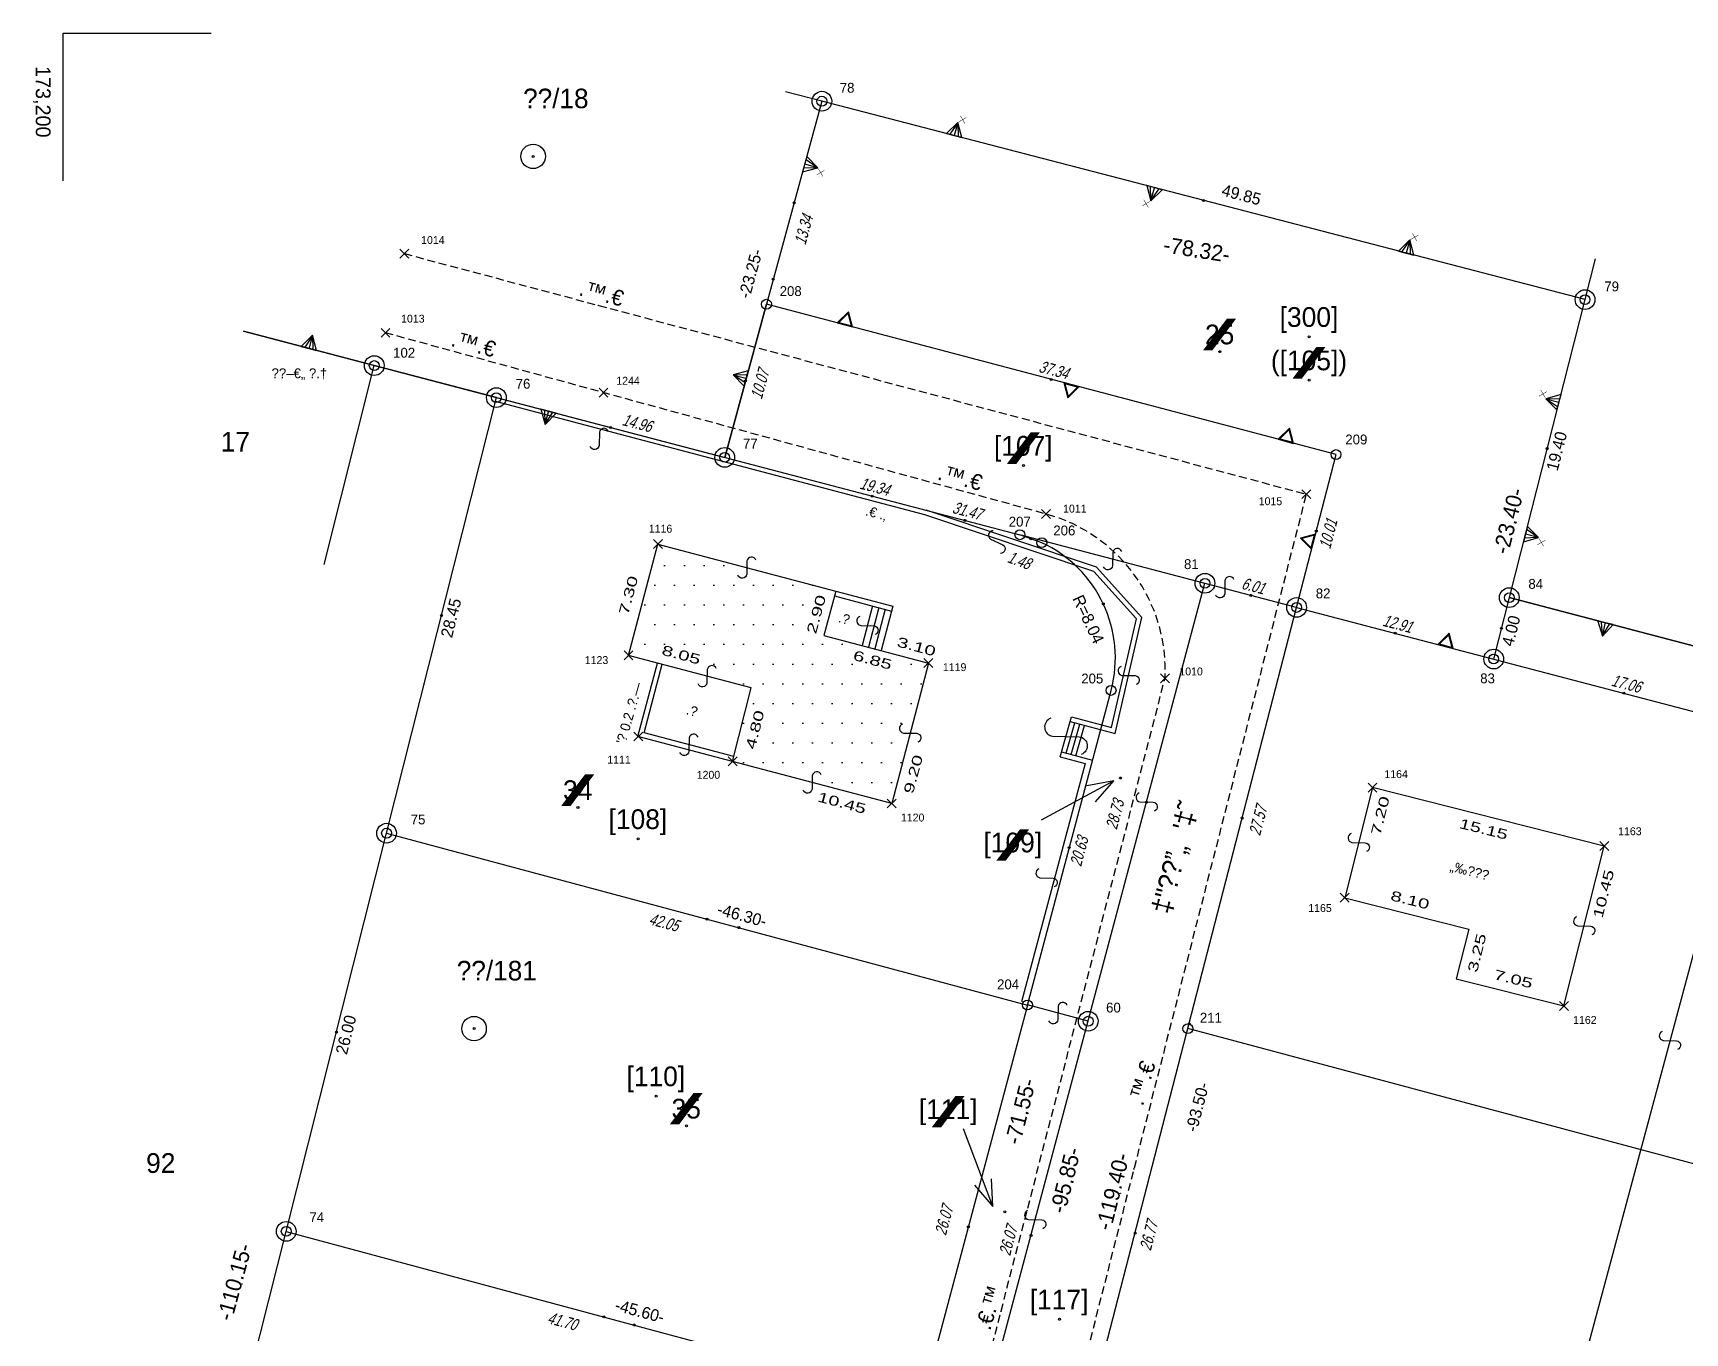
# Model space of a CAD drawing. Extents: x 173023 to 173570, y 602032 to 602387.
# Drawn here: x 173198.1 to 173302.8, y 602217.6 to 602300 of the extents above; entities that cross this region are included whole.
import ezdxf
from ezdxf.enums import TextEntityAlignment as Align

# ---------------------------------------------------------------- set-up
doc = ezdxf.new("R2010")
doc.units = 0
doc.header["$LTSCALE"] = 2
doc.linetypes.add('HIDDEN', pattern=[0.375, 0.25, -0.125])
for name, color, linetype in [('C1603_0', 3, 'Continuous'), ('C1603_2', 3, 'Continuous'), ('C1603_3', 3, 'Continuous'), ('C1603_4', 3, 'Continuous'), ('C1609_0', 4, 'Continuous'), ('C1609_2', 5, 'Continuous'), ('C1610_0', 3, 'Continuous'), ('C1611_2', 6, 'Continuous'), ('C1615', 7, 'Continuous'), ('C1650', 2, 'Continuous'), ('C1651', 7, 'Continuous'), ('C1652', 7, 'Continuous'), ('C1660', 7, 'Continuous'), ('C1661', 4, 'Continuous'), ('C1662', 30, 'Continuous'), ('C1666', 6, 'Continuous'), ('C1672', 12, 'Continuous'), ('C1680', 9, 'Continuous'), ('C1690', 9, 'Continuous'), ('M1502', 8, 'Continuous'), ('M2200', 9, 'Continuous'), ('M2299', 8, 'Continuous'), ('M2404', 8, 'HIDDEN'), ('M2602', 9, 'Continuous')]:
    doc.layers.add(name, color=color, linetype=linetype)
doc.styles.add('HEBTEXT', font='HEBTXT')
doc.styles.add('MAVAT_HEBTXT', font='HEBTXT')
doc.styles.add('TAZAR_HEBTXT', font='HEBTXT')

# ---------------------------------------------------------------- blocks, each defined once
blk = doc.blocks.new('C1615')
for centre, radius in [((0, 0, 0.001), 1.25), ((0, 0, 0.002), 0.1)]:
    blk.add_circle(centre, radius)
at = {"style": 'TAZAR_HEBTXT'}
for tag, p in [('POINT_NAME', (0, 2.670605114756995)), ('UID', (-0.05155266656732493, -3.055201529743542))]:
    blk.add_attdef(tag, text='', height=2, dxfattribs=at).set_placement(p, align=Align.MIDDLE)
blk.add_attdef('MARK_DESC', (1.63819524444276, -0.9458413432370822), '', height=2, dxfattribs=at)
at = {"style": 'TAZAR_HEBTXT', "flags": 1}
for tag, p in [('MARK', (0.1031054584464925, -5.533306160843352)), ('TOPO', (6.265592134013787e-08, -8.030831048300115)), ('SOURCE', (6.265592134013787e-08, -10.62427098656165)), ('CLASS', (0.05155279187916761, -13.12718311148961)), ('HEIGHT', (0.05155279187916761, -15.71377890976069)), ('LEGAL_X', (0.05155279187916761, -18.81371070823083)), ('LEGAL_Y', (-0.05155260391140359, -21.58191771412808)), ('LEGAL_Z', (-0.05155260391140359, -24.15884379326592)), ('COMMENT', (-0.05155260391140359, -26.80241359831626))]:
    blk.add_attdef(tag, text='', height=2, dxfattribs=at).set_placement(p, align=Align.MIDDLE)
blk = doc.blocks.new('C1672')
at = {"layer": 'DEFPOINTS'}
blk.add_circle((0, 0), 0.01, dxfattribs=at)
at = {"style": 'TAZAR_HEBTXT'}
blk.add_attdef('TEXT', text='', height=1, dxfattribs=at).set_placement((0, 0), align=Align.CENTER)
blk = doc.blocks.new('C1610')
for centre, radius in [((0, 0, 0.01), 1), ((0, 0, 0.02), 0.5)]:
    blk.add_circle(centre, radius)
at = {"style": 'TAZAR_HEBTXT'}
for tag, p in [('POINT_NAME', (-0.0132551280134976, 1.759224648821657)), ('UID', (-0.02262317851293005, -1.890251395109928))]:
    blk.add_attdef(tag, text='', height=1, dxfattribs=at).set_placement(p, align=Align.MIDDLE)
blk.add_attdef('MARK_DESC', (1.61889941364015, -0.5101001083526029), '', height=1, dxfattribs=at)
at = {"style": 'TAZAR_HEBTXT', "flags": 1}
for tag, p in [('MARK', (0.0578648284520682, -3.342443793330233)), ('TOPO', (0.04366868710394556, -4.790208598524359)), ('SOURCE', (0.07262106215861763, -6.184662148167078)), ('CLASS', (-0.07262089227924662, -7.58605471712859)), ('LEGAL_X', (0.006015310800933094, -10.63321324624997)), ('HEIGHT', (-0.01180113028956953, -9.083363350444756)), ('LEGAL_Y', (-0.008543523051059765, -12.16151090322094)), ('LEGAL_Z', (0.01827652586379713, -13.51130200579422)), ('COMMENT', (1.466100508196178e-05, -14.93678428047964))]:
    blk.add_attdef(tag, text='', height=1, dxfattribs=at).set_placement(p, align=Align.MIDDLE)
blk = doc.blocks.new('C1650_PLT')
for p, q in [((-0.02492247229636268, 0.7721895711304648), (-0.2616563982148179, 0.02800365612523812)), ((-2.301270546307529e-17, 0.8157102079417655), (-3.725157921601766e-16, 0.03675178998572659)), ((0.0228061297389741, 0.7645568963440085), (0.2404486117596253, 0.03563634212312516))]:
    blk.add_line(p, q)
blk.add_lwpolyline([(0.5005626833874054, -1.283424321679716e-16), (0, 0.867), (-0.5005626833874056, 3.208425278927729e-16)], close=True)
blk = doc.blocks.new('C1651_PLT')
for p, q in [((0, 0.867), (-0.5005626833874056, 3.208425278927729e-16)), ((-0.5005626833874056, 3.208425278927729e-16), (0.5005626833874054, -1.283424321679716e-16)), ((-0.03250141418513926, 0.75323082663086), (-0.2932251994979193, 0.02605905562695543)), ((0.5005626833874054, -1.283424321679716e-16), (0, 0.867)), ((0, 0.867), (-3.890055864105032e-16, 9.625004786240079e-17)), ((0.03205876272098446, 0.7457853818133658), (0.2456039573809638, 0.03598631538361432))]:
    blk.add_line(p, q)
at = {"const_width": 0.03}
for points in [[(0.048, 0.91), (0.448, 1.31)], [(0.4509084040224106, 0.9146825609848971), (0.05090840402241059, 1.314682560984897)]]:
    blk.add_lwpolyline(points, dxfattribs=at)
blk = doc.blocks.new('C1652_PLT')
for points in [[(0, 0.867), (-0.5005626833874056, 3.208425278927729e-16), (0.5005626833874054, -1.283424321679716e-16)], [(6.938893903907228e-18, 0.767), (-0.4139601430089618, 0.05000000000000016), (0.4139601430089616, 0.04999999999999991)]]:
    blk.add_lwpolyline(points, close=True)
blk = doc.blocks.new('C1666')
at = {"style": 'TAZAR_HEBTXT'}
blk.add_attdef('TEXT', text='', height=2, dxfattribs=at).set_placement((0.01981868015718636, -0.02296761691104621), align=Align.MIDDLE)
blk = doc.blocks.new('C1603')
at = {"layer": 'DEFPOINTS'}
blk.add_circle((0, 0), 0.1, dxfattribs=at)
at = {"color": 1, "style": 'TAZAR_HEBTXT', "width": 3}
blk.add_attdef('CROSS', text='', height=3, dxfattribs=at).set_placement((-0.02856755215907469, 1.748499153181911), align=Align.MIDDLE)
at = {"style": 'TAZAR_HEBTXT'}
blk.add_attdef('PARCEL_NAME', text='', height=2, dxfattribs=at).set_placement((-0.0285675521590748, 1.748499153181911), align=Align.MIDDLE)
at = {"style": 'TAZAR_HEBTXT', "flags": 1}
for tag, p in [('PARCEL_STATUS', (0, -1.812707122139386)), ('PARCEL_SOURCE', (0, -4.763639163182802)), ('LEGAL_AREA', (0, -7.33912093118181)), ('CALC_AREA', (0, -10.15490221312405)), ('TABA_PLAN', (0, -17.38304612272088)), ('TABA_MIGRASH', (0, -19.89985715072737)), ('TABA_YEUD', (0, -22.63381570157264)), ('PARCEL_PREVIOUS', (0, -26.47934120263574)), ('GUSH_PREVIOUS', (0, -29.25443921935414)), ('COMMENT', (0, -32.98015317831789))]:
    blk.add_attdef(tag, text='', height=2, dxfattribs=at).set_placement(p, align=Align.MIDDLE)
blk.add_attdef('GUSH', (-2.796591069578426, -14.15529731544666), '', height=2, dxfattribs=at)
blk = doc.blocks.new('C1690')
for points in [[(0.7109170022299525, 0.9813991212561011, 0.7726002524363816), (-0.1460495950660919, 0.6579226226327853, 0.1989123673796578)], [(0.1786663683321468, -0.6565083698927966, -0.7867743343657871), (-0.6634102954749075, -0.9925461999722796)]]:
    blk.add_lwpolyline(points, format="xyb")
blk.add_lwpolyline([(-0.1460495950660919, 0.6579226226327853), (0.1786663683321468, -0.6565083698927966)])
blk = doc.blocks.new('C1611')
blk.add_circle((0, 0, 0.01), 0.5)
at = {"style": 'TAZAR_HEBTXT'}
for tag, p in [('POINT_NAME', (-0.01771081065999169, 1.331088326592862)), ('UID', (-0.003303391269128042, -1.389664375937457))]:
    blk.add_attdef(tag, text='', height=1, dxfattribs=at).set_placement(p, align=Align.MIDDLE)
blk.add_attdef('MARK_DESC', (1.134723596697967, -0.4847151426702396), '', height=1, dxfattribs=at)
at = {"style": 'TAZAR_HEBTXT', "flags": 1}
for tag, p in [('MARK', (0.01494767208600933, -2.645435648563819)), ('SOURCE', (0.01527090729939573, -5.280300423113943)), ('TOPO', (-0.02995041281553767, -3.96366806008632)), ('CLASS', (-0.01973893318154296, -6.692575485011957)), ('HEIGHT', (-0.01591466293666599, -8.040951109082812)), ('LEGAL_X', (-0.00452903393932047, -9.42760758443552)), ('LEGAL_Y', (-0.00452903393932047, -10.83307680625649)), ('LEGAL_Z', (-0.004590214105860468, -12.3041094872608)), ('COMMENT', (-0.02553320478978094, -13.7005996091338))]:
    blk.add_attdef(tag, text='', height=1, dxfattribs=at).set_placement(p, align=Align.MIDDLE)
blk = doc.blocks.new('C1609')
at = {"layer": 'DEFPOINTS'}
blk.add_circle((0, 0), 0.1, dxfattribs=at)
at = {"style": 'TAZAR_HEBTXT'}
for tag, p in [('RADIUS', (0.04886226820975992, 3)), ('LEGAL_LENGTH', (-0.004569951967432928, -1)), ('LINE_NAME', (-0.03894312006154621, -3))]:
    blk.add_attdef(tag, text='', height=1.2, dxfattribs=at).set_placement(p, align=Align.MIDDLE)
at = {"style": 'TAZAR_HEBTXT', "oblique": 15, "width": 0.75}
blk.add_attdef('CALC_LENGTH', text='', height=1.2, dxfattribs=at).set_placement((0, 1), align=Align.MIDDLE)
at = {"style": 'TAZAR_HEBTXT', "flags": 1}
for tag, p in [('TOPO', (-0.07440815878188545, -5)), ('COMMENT', (-0.07440815878188545, -7))]:
    blk.add_attdef(tag, text='', height=1.2, dxfattribs=at).set_placement(p, align=Align.MIDDLE)
blk = doc.blocks.new('M2404')
blk.add_circle((0, 0), 0.025)
at = {"style": 'MAVAT_HEBTXT'}
blk.add_attdef('NAME', text='', height=2, dxfattribs=at).set_placement((0, 1.591630788044704), align=Align.MIDDLE)
blk = doc.blocks.new('M1502')
for points in [[(-0.2828427124746191, -0.282842712474619), (0.2828427124746191, 0.282842712474619)], [(-0.282842712474619, 0.2828427124746191), (0.282842712474619, -0.2828427124746191)]]:
    blk.add_lwpolyline(points)
at = {"style": 'MAVAT_HEBTXT'}
blk.add_attdef('NAME', text='', height=0.5, dxfattribs=at).set_placement((-0.008145003462901812, -1.016773704029022), align=Align.CENTER)

msp = doc.modelspace()

# ---------------------------------------------------------------- hatches: boundary and pattern name
at = {"layer": 'M2299', "linetype": 'Continuous'}
h = msp.add_hatch(dxfattribs=at)
h.set_pattern_fill('DOTS', color=256, scale=20, style=0)
h.set_pattern_definition([(0, (50000.00000000003, 500000.0000000001), (0.625, 1.25), [0, -1.25])])
h.paths.add_polyline_path([(173237.7034053715, 602267.6066060537), (173248.9651408286, 602264.6240208506), (173248.2226947266, 602261.8206703935), (173254.8444018409, 602260.0669614974), (173252.52, 602251.16), (173242.43, 602253.8300000001), (173243.6162035216, 602258.4889683094), (173235.8344893215, 602260.5498962821)])

# ---------------------------------------------------------------- linework, layer by layer
at = {"layer": 'C1650'}
for points in [[(173211.4393193152, 602281.0918064329), (173241.93, 602273.1000000001), (173244.5790333044, 602282.810255197)], [(173291.66, 602264.2100000001), (173339.5317179375, 602251.6473006868)]]:
    msp.add_lwpolyline(points, dxfattribs=at)
at = {"layer": 'C1660', "linetype": 'Continuous'}
for p, q in [((173220.5, 602249.28), (173227.46, 602276.89)), ((173227.46, 602276.89), (173260.6422144099, 602268.1944983249)), ((173262.0303878349, 602267.6927999037), (173260.6422144099, 602268.1944983249)), ((173261.1183416241, 602238.3837607519), (173266.42, 602258.3300000001)), ((173214.14, 602224.04), (173220.5, 602249.28)), ((173220.5, 602249.28), (173261.1183416241, 602238.3837607519)), ((173206.8, 602194.92), (173214.14, 602224.04)), ((173214.14, 602224.04), (173254.4116011717, 602213.2029130377))]:
    msp.add_line(p, q, dxfattribs=at)
at = {"layer": 'C1660'}
for points in [[(173290.67, 602260.3200000001), (173296.46, 602283.1000000001), (173248.09, 602295.68), (173244.5790333044, 602282.810255197)], [(173216.5406729428, 602266.3092513399), (173219.72, 602278.92)], [(173278.18, 602263.5900000001), (173348.79, 602245.0800000001), (173339.72, 602229.7200000001), (173335.19, 602217.54), (173332.35, 602207.16), (173331.86, 602195.52), (173332.25, 602182.7100000001), (173327.88, 602173.31), (173321.99, 602163.88), (173316.11, 602156.6900000001), (173282.84, 602165.3600000001), (173254.71, 602172.6900000001)], [(173264.5535846407, 602210.8069325396), (173278.18, 602263.5900000001)]]:
    msp.add_lwpolyline(points, dxfattribs=at)
at = {"layer": 'C1660', "linetype": 'Continuous'}
for points in [[(173248.09, 602295.68), (173245.7862486897, 602296.279156326)], [(173296.46, 602283.1000000001), (173297.1159871372, 602285.6815827128)], [(173219.72, 602278.92), (173211.4393193152, 602281.0918064329)], [(173227.46, 602276.89), (173219.72, 602278.92)], [(173339.5317179375, 602251.6473006868), (173291.66, 602264.2100000001)]]:
    msp.add_lwpolyline(points, dxfattribs=at)
msp.add_arc((173258.6468611958, 602260.3960800233), 8.043032607876029, 345.1150920285918, 65.12260196131167, dxfattribs=at)
at = {"layer": 'C1661'}
msp.add_line((173307.17, 602255.9900000001), (173282.84, 602165.3600000001), dxfattribs=at)
for points in [[(173278.18, 602263.5900000001), (173260.6422144099, 602268.1944983249)], [(173264.97, 602237.3600000001), (173261.1204904371, 602238.3918451539)]]:
    msp.add_lwpolyline(points, dxfattribs=at)
at = {"layer": 'C1662'}
msp.add_line((173261.1183416241, 602238.3837607519), (173247.9612815853, 602188.9848124023), dxfattribs=at)
for points in [[(173278.18, 602263.5900000001), (173280.68, 602273.28), (173244.5790333044, 602282.810255197), (173241.93, 602273.1000000001)], [(173251.79, 602187.9500000001), (173272.37, 602265.12)], [(173335.956505149, 602219.6009343741), (173271.2864188275, 602236.8909574528)]]:
    msp.add_lwpolyline(points, dxfattribs=at)
at = {"layer": 'C1680'}
for p, q in [((173200, 602300), (173209.375, 602300)), ((173200, 602290.625), (173200, 602300))]:
    msp.add_line(p, q, dxfattribs=at)
for points in [[(173266.6047586251, 602252.5968726068), (173261.9820874293, 602250.0967862067)], [(173265.4322784307, 602251.2667251374), (173266.6047586251, 602252.5968726068), (173264.8762540934, 602252.2849116237)], [(173258.9221199235, 602225.6186003742), (173257.066463035, 602230.535515922)], [(173257.7617473302, 602226.9593231424), (173258.9221199235, 602225.6186003742), (173258.8454643548, 602227.3733571934)]]:
    msp.add_lwpolyline(points, dxfattribs=at)
at = {"layer": 'M2200'}
for points in [[(173237.7034053715, 602267.6066060537), (173248.9651408286, 602264.6240208506), (173248.2226947266, 602261.8206703935), (173254.8444018409, 602260.0669614974), (173252.52, 602251.16), (173242.43, 602253.8300000001), (173243.6162035216, 602258.4889683094), (173235.8344893215, 602260.5498962821)], [(173295.1258958724, 602238.3308721085), (173297.6808113514, 602248.4637348282), (173282.9905845378, 602252.1677510489), (173281.2302599972, 602245.1862571177), (173289.0844406698, 602243.2058920095), (173288.2898497313, 602240.0545232211)]]:
    msp.add_lwpolyline(points, close=True, dxfattribs=at)
at = {"layer": 'M2404', "flags": 128}
for points in [[(173221.6276796971, 602286.0185139029), (173278.79, 602270.77), (173263.58, 602211.2300000001, 0.3013843953105802), (173267.82, 602202.9), (173264.3, 602189.02), (173272.3000517091, 602186.9727330086)], [(173271.2808366755, 602182.9899730631), (173263.27, 602185.04), (173256.15, 602158.0000000001), (173224.58, 602165.5700000001), (173225.31, 602168.51), (173237.52, 602165.37, 0.3605067733268943), (173248.89, 602171.81), (173253.75, 602190.2300000001), (173252.11, 602190.67), (173269.84, 602259.1000000001, 0.3542840159653285), (173262.3, 602269.51), (173220.4334924018, 602280.9961225145)]]:
    msp.add_lwpolyline(points, format="xyb", dxfattribs=at)
at = {"layer": 'M2602'}
for p, q in [((173248.8852762238, 602264.3218985329), (173252.510744037, 602263.3635232748)), ((173248.9661932176, 602264.6280019659), (173252.5916610308, 602263.6696267078)), ((173251.3022547659, 602263.6829816942), (173250.6406789051, 602261.180285627)), ((173251.7051167493, 602263.5764870355), (173251.0435408885, 602261.0737909683)), ((173252.1079787327, 602263.4699923769), (173251.4464028719, 602260.9672963097)), ((173252.5916610308, 602263.6696267078), (173251.8491681762, 602260.8608272076)), ((173263.1891957797, 602254.1281276298), (173263.9105195783, 602256.6519484187)), ((173263.1891957797, 602254.1281276298), (173263.9105195783, 602256.6519484187)), ((173263.581056777, 602254.3467373274), (173264.1306850882, 602256.2698173099)), ((173263.581056777, 602254.3467373274), (173264.1306850882, 602256.2698173099)), ((173263.8870296932, 602254.2648354862), (173264.4367400812, 602256.188202645)), ((173263.8870296932, 602254.2648354862), (173264.4367400812, 602256.188202645)), ((173264.1929059965, 602254.182959506), (173264.7426984354, 602256.1066137507)), ((173264.1929059965, 602254.182959506), (173264.7426984354, 602256.1066137507)), ((173263.27, 602254.43), (173265.25, 602253.9)), ((173264.768951803, 602253.7052636436), (173260.7524934578, 602238.5942863976)), ((173264.768951803, 602253.7052636436), (173260.7524934578, 602238.5942863976)), ((173263.1891957797, 602254.1281276298), (173264.768951803, 602253.7052636436))]:
    msp.add_line(p, q, dxfattribs=at)
at = {"layer": 'M2602', "linetype": 'Continuous'}
for p, q in [((173263.27, 602254.43), (173265.25, 602253.9)), ((173263.1891957797, 602254.1281276298), (173264.768951803, 602253.7052636436))]:
    msp.add_line(p, q, dxfattribs=at)
at = {"layer": 'M2602'}
for points in [[(173254.6108492974, 602269.4536465149), (173227.3990328127, 602276.648145971)], [(173263.9105195783, 602256.6519484187), (173266.4482497583, 602255.9752203707), (173268.0388414428, 602262.8615467224), (173265.3230334257, 602265.8696812969), (173254.6108492974, 602269.4536465149)], [(173263.83, 602256.3500000001), (173266.68, 602255.5900000001), (173268.38, 602262.9500000001), (173265.5, 602266.14), (173254.71, 602269.7500000001)], [(173263.83, 602256.3500000001), (173266.68, 602255.5900000001), (173268.38, 602262.9500000001), (173265.5, 602266.14), (173254.71, 602269.7500000001)], [(173242.43, 602253.8300000001), (173236.4358932155, 602255.4145137601), (173237.6652369358, 602260.0650366648)], [(173242.5098646049, 602254.1321223178), (173236.8178801381, 602255.6367714731), (173237.9673592536, 602259.98517206)]]:
    msp.add_lwpolyline(points, dxfattribs=at)
at = {"layer": 'M2602', "linetype": 'Continuous'}
msp.add_lwpolyline([(173263.9105195783, 602256.6519484187), (173266.4482497583, 602255.9752203707), (173268.0388414428, 602262.8615467224), (173265.3230334257, 602265.8696812969), (173254.6108492974, 602269.4536465149)], dxfattribs=at)

# ---------------------------------------------------------------- block references
at = {"layer": 'C1603_0', "xscale": 0.625, "yscale": 0.625, "zscale": 0.625}
for p, values in [((173273.3172267726, 602279.8018644607), {'PARCEL_NAME': '25', 'CROSS': '/'}), ((173232.6316213319, 602250.9139864714), {'PARCEL_NAME': '34', 'CROSS': '/'}), ((173239.51237306, 602230.7251), {'PARCEL_NAME': '35', 'CROSS': '/'})]:
    msp.add_blockref('C1603', p, dxfattribs=at).add_auto_attribs(values)
at = {"layer": 'C1603_2', "xscale": 0.625, "yscale": 0.625, "zscale": 0.625}
for p, values in [((173278.98167617, 602278.0001000001), {'PARCEL_NAME': '([105])', 'CROSS': '/'}), ((173260.8740294994, 602272.586200032), {'PARCEL_NAME': '[107]', 'CROSS': '/'}), ((173236.448391746, 602248.919053359), {'PARCEL_NAME': '[108]'}), ((173237.58532996, 602232.6161000001), {'PARCEL_NAME': '[110]'})]:
    msp.add_blockref('C1603', p, dxfattribs=at).add_auto_attribs(values)
at = {"layer": 'C1603_2'}
ref = msp.add_blockref('C1603', (173267.01195757, 602252.7771000001), dxfattribs=dict(at, xscale=0.625, yscale=0.625, zscale=0.625))
ref.add_attrib('PARCEL_NAME', '[109]', dxfattribs={"layer": '0', "height": 1.25, "style": 'TAZAR_HEBTXT'}).set_placement((173260.1904200119, 602248.533245266), align=Align.MIDDLE)
ref.add_attrib('CROSS', '/', dxfattribs={"layer": '0', "color": 1, "height": 1.875, "style": 'TAZAR_HEBTXT', "width": 3}).set_placement((173260.1904200119, 602248.533245266), align=Align.MIDDLE)
ref = msp.add_blockref('C1603', (173259.68772105, 602225.2801000001), dxfattribs=dict(at, xscale=0.625, yscale=0.625, zscale=0.625))
ref.add_attrib('PARCEL_NAME', '[111]', dxfattribs={"layer": '0', "height": 1.25, "style": 'TAZAR_HEBTXT'}).set_placement((173256.0958821462, 602231.629348035), align=Align.MIDDLE)
ref.add_attrib('CROSS', '/', dxfattribs={"layer": '0', "color": 1, "height": 1.875, "style": 'TAZAR_HEBTXT', "width": 3}).set_placement((173256.0958821462, 602231.629348035), align=Align.MIDDLE)
at = {"layer": 'C1603_3', "xscale": 0.625, "yscale": 0.625, "zscale": 0.625}
msp.add_blockref('C1603', (173263.1441807749, 602218.4654769711), dxfattribs=at).add_auto_attribs({'PARCEL_NAME': '[117]'})
at = {"layer": 'C1603_4', "xscale": 0.625, "yscale": 0.625, "zscale": 0.625}
msp.add_blockref('C1603', (173278.98167617, 602280.7501000001), dxfattribs=at).add_auto_attribs({'PARCEL_NAME': '[300]'})
at = {"layer": 'C1609_0'}
ref = msp.add_blockref('C1609', (173272.275, 602289.39), dxfattribs=dict(at, xscale=0.625, yscale=0.625, zscale=0.625, rotation=345.42156768))
ref.add_attrib('LEGAL_LENGTH', '49.85', dxfattribs={"layer": '0', "height": 0.75, "rotation": 345.42156768, "style": 'TAZAR_HEBTXT'}).set_placement((173274.6841633568, 602289.752769229), align=Align.MIDDLE)
ref = msp.add_blockref('C1609', (173245.01, 602284.39), dxfattribs=dict(at, xscale=0.625, yscale=0.625, zscale=0.625, rotation=74.74058723))
ref.add_attrib('LEGAL_LENGTH', '-23.25-', dxfattribs={"layer": '0', "height": 0.75, "rotation": 74.74058723, "style": 'TAZAR_HEBTXT'}).set_placement((173243.5653914732, 602284.7497320542), align=Align.MIDDLE)
ref = msp.add_blockref('C1609', (173234.695, 602274.995), dxfattribs=dict(at, xscale=0.625, yscale=0.625, zscale=0.625, rotation=345.32272462))
ref.add_attrib('CALC_LENGTH', '14.96', dxfattribs={"layer": '0', "height": 0.75, "rotation": 345.32272462, "style": 'TAZAR_HEBTXT', "oblique": 15.00000000000003, "width": 0.7499999999999999}).set_placement((173236.3857369216, 602275.2822389265), align=Align.MIDDLE)
for p, xscale, yscale, zscale, rotation, values in [((173294.06, 602273.655), 0.625, 0.625, 0.625, 75.7427311, {'LEGAL_LENGTH': '19.40'}), ((173257.15, 602269.1100000001), 0.625, 0.625, 0.625, 345.31018727, {'CALC_LENGTH': '31.47'}), ((173275.275, 602264.3550000001), 0.625, 0.625, 0.625, 345.2467293099999, {'CALC_LENGTH': '6.01'}), ((173223.98, 602263.0850000001), 0.6249999999999998, 0.6249999999999998, 0.6249999999999998, 75.8515077, {'LEGAL_LENGTH': '28.45'}), ((173284.425, 602261.9550000001), 0.625, 0.625, 0.625, 345.32871754, {'CALC_LENGTH': '12.91'}), ((173291.165, 602262.265), 0.625, 0.625, 0.625, 75.72141933, {'LEGAL_LENGTH': '4.00'}), ((173298.92, 602258.155), 0.625, 0.625, 0.625, 345.2957569499999, {'CALC_LENGTH': '17.06'}), ((173217.32, 602236.66), 0.625, 0.625, 0.625, 75.85698107, {'LEGAL_LENGTH': '26.00'})]:
    msp.add_blockref('C1609', p, dxfattribs=dict(at, xscale=xscale, yscale=yscale, zscale=zscale, rotation=rotation)).add_auto_attribs(values)
ref = msp.add_blockref('C1609', (173268.67, 602251.2400000001), dxfattribs=dict(at, xscale=0.625, yscale=0.625, zscale=0.625, rotation=75.07372146))
ref.add_attrib('CALC_LENGTH', '28.73', dxfattribs={"layer": '0', "height": 0.7500000000000001, "rotation": 75.07372146, "style": 'TAZAR_HEBTXT', "oblique": 15, "width": 0.7499999999999999}).set_placement((173266.6574004987, 602250.4654925434), align=Align.MIDDLE)
ref = msp.add_blockref('C1609', (173242.8212163889, 602243.2921308661), dxfattribs=dict(at, xscale=0.625, yscale=0.625, zscale=0.625, rotation=344.99483177))
ref.add_attrib('LEGAL_LENGTH', '-46.30-', dxfattribs={"layer": '0', "height": 0.75, "rotation": 344.99483177, "style": 'TAZAR_HEBTXT'}).set_placement((173243.0267634613, 602244.0820363262), align=Align.MIDDLE)
ref = msp.add_blockref('C1609', (173271.3667923203, 602237.1984662698), dxfattribs=dict(at, xscale=0.625, yscale=0.625, zscale=0.625, rotation=75.52265273))
ref.add_attrib('LEGAL_LENGTH', '-93.50-', dxfattribs={"layer": '0', "height": 0.75, "rotation": 75.52265273, "style": 'TAZAR_HEBTXT'}).set_placement((173271.8869029589, 602231.9208209421), align=Align.MIDDLE)
ref = msp.add_blockref('C1609', (173261.3458579368, 602223.782145626), dxfattribs=dict(at, xscale=0.625, yscale=0.625, zscale=0.625, rotation=75.0629202))
ref.add_attrib('CALC_LENGTH', '26.07', dxfattribs={"layer": '0', "height": 0.7499999999999998, "rotation": 75.0629202, "style": 'TAZAR_HEBTXT', "oblique": 15.00000000000001, "width": 0.7500000000000002}).set_placement((173259.8981381138, 602223.4548174975), align=Align.MIDDLE)
ref = msp.add_blockref('C1609', (173236.195, 602218.1050000001), dxfattribs=dict(at, xscale=0.6249999999999998, yscale=0.6249999999999998, zscale=0.6249999999999998, rotation=344.93849941))
ref.add_attrib('LEGAL_LENGTH', '-45.60-', dxfattribs={"layer": '0', "height": 0.75, "rotation": 344.93849941, "style": 'TAZAR_HEBTXT'}).set_placement((173236.5455765837, 602218.986891424), align=Align.MIDDLE)
at = {"layer": 'C1609_2'}
ref = msp.add_blockref('C1609', (173246.3345166522, 602289.2451275985), dxfattribs=dict(at, xscale=0.625, yscale=0.625, zscale=0.625, rotation=74.74058723))
ref.add_attrib('CALC_LENGTH', '13.34', dxfattribs={"layer": '0', "height": 0.7499999999999999, "rotation": 74.74058723, "style": 'TAZAR_HEBTXT', "oblique": 15, "width": 0.7500000000000001}).set_placement((173246.9330290842, 602287.525903662), align=Align.MIDDLE)
ref = msp.add_blockref('C1609', (173243.2545166522, 602277.9551275985), dxfattribs=dict(at, xscale=0.625, yscale=0.625, zscale=0.625, rotation=74.74058723))
ref.add_attrib('CALC_LENGTH', '10.07', dxfattribs={"layer": '0', "height": 0.7499999999999999, "rotation": 74.74058723, "style": 'TAZAR_HEBTXT', "oblique": 15, "width": 0.7500000000000001}).set_placement((173244.1624123231, 602277.7360304693), align=Align.MIDDLE)
at = {"layer": 'C1609_2', "xscale": 0.625, "yscale": 0.625, "zscale": 0.625}
for p, rotation, values in [((173262.6295166522, 602278.0451275986), 345.21191588, {'CALC_LENGTH': '37.34'}), ((173251.286107205, 602270.6472491625), 345.31018727, {'CALC_LENGTH': '19.34'})]:
    msp.add_blockref('C1609', p, dxfattribs=dict(at, rotation=rotation)).add_auto_attribs(values)
at = {"layer": 'C1609_2'}
ref = msp.add_blockref('C1609', (173279.43, 602268.435), dxfattribs=dict(at, xscale=0.625, yscale=0.625, zscale=0.625, rotation=75.53328253))
ref.add_attrib('CALC_LENGTH', '10.01', dxfattribs={"layer": '0', "height": 0.7499999999999999, "rotation": 75.53328253, "style": 'TAZAR_HEBTXT', "oblique": 15, "width": 0.7500000000000001}).set_placement((173280.1779234495, 602268.2474738675), align=Align.MIDDLE)
ref = msp.add_blockref('C1609', (173261.3363011224, 602267.9436491143), dxfattribs=dict(at, xscale=0.625, yscale=0.625, zscale=0.625, rotation=340.1296863100001))
ref.add_attrib('CALC_LENGTH', '1.48', dxfattribs={"layer": '0', "height": 0.7499999999999999, "rotation": 340.1296863100001, "style": 'TAZAR_HEBTXT', "oblique": 15.00000000000003, "width": 0.75}).set_placement((173260.6045165675, 602266.5762503949), align=Align.MIDDLE)
ref = msp.add_blockref('C1609', (173265.9292578798, 602263.8103254844), dxfattribs=dict(at, xscale=0.625, yscale=0.625, zscale=0.625, rotation=295.118847))
ref.add_attrib('RADIUS', 'R=8.04', dxfattribs={"layer": '0', "height": 0.75, "rotation": 295.118847, "style": 'TAZAR_HEBTXT'}).set_placement((173264.9812634556, 602262.8399178887), align=Align.MIDDLE)
ref = msp.add_blockref('C1609', (173274.7332094137, 602250.2404787265), dxfattribs=dict(at, xscale=0.625, yscale=0.625, zscale=0.625, rotation=75.52265273))
ref.add_attrib('CALC_LENGTH', '27.57', dxfattribs={"layer": '0', "height": 0.75, "rotation": 75.52265273, "style": 'TAZAR_HEBTXT', "oblique": 15, "width": 0.75}).set_placement((173275.7342766578, 602250.0814649431), align=Align.MIDDLE)
ref = msp.add_blockref('C1609', (173263.7702452185, 602248.360922577), dxfattribs=dict(at, xscale=0.625, yscale=0.625, zscale=0.625, rotation=75.11509203))
ref.add_attrib('CALC_LENGTH', '20.63', dxfattribs={"layer": '0', "height": 0.75, "rotation": 75.11509203, "style": 'TAZAR_HEBTXT', "oblique": 15, "width": 0.75}).set_placement((173264.3949483114, 602248.1256361405), align=Align.MIDDLE)
ref = msp.add_blockref('C1609', (173240.8102452185, 602243.835922577), dxfattribs=dict(at, xscale=0.625, yscale=0.625, zscale=0.625, rotation=344.99483177))
ref.add_attrib('CALC_LENGTH', '42.05', dxfattribs={"layer": '0', "height": 0.7499999999999999, "rotation": 344.99483177, "style": 'TAZAR_HEBTXT', "oblique": 15.00000000000003, "width": 0.75}).set_placement((173238.0842809545, 602243.6331550722), align=Align.MIDDLE)
ref = msp.add_blockref('C1609', (173257.3746636486, 602224.3279037137), dxfattribs=dict(at, xscale=0.625, yscale=0.625, zscale=0.625, rotation=75.08412599))
ref.add_attrib('CALC_LENGTH', '26.07', dxfattribs={"layer": '0', "height": 0.75, "rotation": 75.08412599, "style": 'TAZAR_HEBTXT', "oblique": 15, "width": 0.75}).set_placement((173255.8285759644, 602224.7397445479), align=Align.MIDDLE)
ref = msp.add_blockref('C1609', (173267.9398441227, 602223.9295752344), dxfattribs=dict(at, xscale=0.625, yscale=0.625, zscale=0.625, rotation=75.52265273))
ref.add_attrib('CALC_LENGTH', '26.77', dxfattribs={"layer": '0', "height": 0.75, "rotation": 75.52265273, "style": 'TAZAR_HEBTXT', "oblique": 15, "width": 0.75}).set_placement((173268.8089128316, 602223.7705614511), align=Align.MIDDLE)
ref = msp.add_blockref('C1609', (173234.2754155798, 602218.621560124), dxfattribs=dict(at, xscale=0.6249999999999998, yscale=0.6249999999999998, zscale=0.6249999999999998, rotation=344.93849941))
ref.add_attrib('CALC_LENGTH', '41.70', dxfattribs={"layer": '0', "height": 0.75, "rotation": 344.93849941, "style": 'TAZAR_HEBTXT', "oblique": 15.00000000000003, "width": 0.7499999999999999}).set_placement((173231.6470369606, 602218.3488814973), align=Align.MIDDLE)
at = {"layer": 'C1610_0'}
ref = msp.add_blockref('C1610', (173248.09, 602295.68), dxfattribs=dict(at, xscale=0.625, yscale=0.625, zscale=0.625))
ref.add_attrib('POINT_NAME', '78', dxfattribs={"layer": '0', "height": 0.625, "style": 'TAZAR_HEBTXT'}).set_placement((173249.6909755744, 602296.5306535991), align=Align.MIDDLE)
ref = msp.add_blockref('C1610', (173296.46, 602283.1000000001), dxfattribs=dict(at, xscale=0.625, yscale=0.625, zscale=0.625))
ref.add_attrib('POINT_NAME', '79', dxfattribs={"layer": '0', "height": 0.625, "style": 'TAZAR_HEBTXT'}).set_placement((173298.1471088649, 602283.9381219342), align=Align.MIDDLE)
ref = msp.add_blockref('C1610', (173219.72, 602278.92), dxfattribs=dict(at, xscale=0.625, yscale=0.625, zscale=0.625))
ref.add_attrib('POINT_NAME', '102', dxfattribs={"layer": '0', "height": 0.625, "style": 'TAZAR_HEBTXT'}).set_placement((173221.6136036599, 602279.7341796823), align=Align.MIDDLE)
ref.add_attrib('MARK_DESC', '\x90\x8e–€„ \x81.† ', (173213.2097565089, 602278.118154867), dxfattribs={"layer": '0', "height": 0.625, "style": 'TAZAR_HEBTXT'})
ref = msp.add_blockref('C1610', (173227.46, 602276.89), dxfattribs=dict(at, xscale=0.625, yscale=0.625, zscale=0.625))
ref.add_attrib('POINT_NAME', '76', dxfattribs={"layer": '0', "height": 0.625, "style": 'TAZAR_HEBTXT'}).set_placement((173229.1517865146, 602277.7676789485), align=Align.MIDDLE)
ref = msp.add_blockref('C1610', (173241.93, 602273.1000000001), dxfattribs=dict(at, xscale=0.625, yscale=0.625, zscale=0.625))
ref.add_attrib('POINT_NAME', '77', dxfattribs={"layer": '0', "height": 0.625, "style": 'TAZAR_HEBTXT'}).set_placement((173243.5522016922, 602273.9762960697), align=Align.MIDDLE)
ref = msp.add_blockref('C1610', (173272.37, 602265.12), dxfattribs=dict(at, xscale=0.625, yscale=0.625, zscale=0.625))
ref.add_attrib('POINT_NAME', '81', dxfattribs={"layer": '0', "height": 0.625, "style": 'TAZAR_HEBTXT'}).set_placement((173271.507952626, 602266.3353147602), align=Align.MIDDLE)
ref = msp.add_blockref('C1610', (173291.66, 602264.2100000001), dxfattribs=dict(at, xscale=0.625, yscale=0.625, zscale=0.625))
ref.add_attrib('POINT_NAME', '84', dxfattribs={"layer": '0', "height": 0.625, "style": 'TAZAR_HEBTXT'}).set_placement((173293.3342326792, 602265.0831190251), align=Align.MIDDLE)
ref = msp.add_blockref('C1610', (173278.18, 602263.5900000001), dxfattribs=dict(at, xscale=0.625, yscale=0.625, zscale=0.625))
ref.add_attrib('POINT_NAME', '82', dxfattribs={"layer": '0', "height": 0.625, "style": 'TAZAR_HEBTXT'}).set_placement((173279.8591674264, 602264.479878453), align=Align.MIDDLE)
ref = msp.add_blockref('C1610', (173290.67, 602260.3200000001), dxfattribs=dict(at, xscale=0.625, yscale=0.625, zscale=0.625))
ref.add_attrib('POINT_NAME', '83', dxfattribs={"layer": '0', "height": 0.625, "style": 'TAZAR_HEBTXT'}).set_placement((173290.2815788406, 602259.0948903), align=Align.MIDDLE)
ref = msp.add_blockref('C1610', (173220.5, 602249.28), dxfattribs=dict(at, xscale=0.625, yscale=0.625, zscale=0.625))
ref.add_attrib('POINT_NAME', '75', dxfattribs={"layer": '0', "height": 0.625, "style": 'TAZAR_HEBTXT'}).set_placement((173222.4967666226, 602250.1457470919), align=Align.MIDDLE)
ref = msp.add_blockref('C1610', (173264.97, 602237.3600000001), dxfattribs=dict(at, xscale=0.625, yscale=0.625, zscale=0.625))
ref.add_attrib('POINT_NAME', '60', dxfattribs={"layer": '0', "height": 0.625, "style": 'TAZAR_HEBTXT'}).set_placement((173266.569201085, 602238.2244396848), align=Align.MIDDLE)
ref = msp.add_blockref('C1610', (173214.14, 602224.04), dxfattribs=dict(at, xscale=0.625, yscale=0.625, zscale=0.625))
ref.add_attrib('POINT_NAME', '74', dxfattribs={"layer": '0', "height": 0.625, "style": 'TAZAR_HEBTXT'}).set_placement((173216.0793471716, 602224.9376638888), align=Align.MIDDLE)
at = {"layer": 'C1611_2'}
ref = msp.add_blockref('C1611', (173244.5790333044, 602282.810255197), dxfattribs=dict(at, xscale=0.625, yscale=0.625, zscale=0.625))
ref.add_attrib('POINT_NAME', '208', dxfattribs={"layer": '0', "height": 0.625, "style": 'TAZAR_HEBTXT'}).set_placement((173246.1138413873, 602283.642185401), align=Align.MIDDLE)
ref = msp.add_blockref('C1611', (173280.68, 602273.28), dxfattribs=dict(at, xscale=0.625, yscale=0.625, zscale=0.625))
ref.add_attrib('POINT_NAME', '209', dxfattribs={"layer": '0', "height": 0.625, "style": 'TAZAR_HEBTXT'}).set_placement((173281.9637931617, 602274.2366591205), align=Align.MIDDLE)
at = {"layer": 'C1611_2', "xscale": 0.625, "yscale": 0.625, "zscale": 0.625}
msp.add_blockref('C1611', (173260.6422144099, 602268.1944983249), dxfattribs=at).add_auto_attribs({'POINT_NAME': '207'})
at = {"layer": 'C1611_2'}
ref = msp.add_blockref('C1611', (173262.0303878349, 602267.6927999037), dxfattribs=dict(at, xscale=0.625, yscale=0.625, zscale=0.625))
ref.add_attrib('POINT_NAME', '206', dxfattribs={"layer": '0', "height": 0.625, "style": 'TAZAR_HEBTXT'}).set_placement((173263.4574360492, 602268.4683087743), align=Align.MIDDLE)
ref = msp.add_blockref('C1611', (173266.42, 602258.3300000001), dxfattribs=dict(at, xscale=0.625, yscale=0.625, zscale=0.625))
ref.add_attrib('POINT_NAME', '205', dxfattribs={"layer": '0', "height": 0.625, "style": 'TAZAR_HEBTXT'}).set_placement((173265.2272502548, 602259.0840456865), align=Align.MIDDLE)
ref = msp.add_blockref('C1611', (173261.1204904371, 602238.3918451539), dxfattribs=dict(at, xscale=0.625, yscale=0.625, zscale=0.625))
ref.add_attrib('POINT_NAME', '204', dxfattribs={"layer": '0', "height": 0.625, "style": 'TAZAR_HEBTXT'}).set_placement((173259.8919248176, 602239.6980231311), align=Align.MIDDLE)
ref = msp.add_blockref('C1611', (173271.2864188275, 602236.8909574528), dxfattribs=dict(at, xscale=0.625, yscale=0.625, zscale=0.625))
ref.add_attrib('POINT_NAME', '211', dxfattribs={"layer": '0', "height": 0.625, "style": 'TAZAR_HEBTXT'}).set_placement((173272.7452633596, 602237.5875469821), align=Align.MIDDLE)
at = {"layer": 'C1615'}
ref = msp.add_blockref('C1615', (173229.79, 602292.18), dxfattribs=dict(at, xscale=0.6200000000000001, yscale=0.6200000000000001, zscale=0.6200000000000001))
ref.add_attrib('POINT_NAME', '\x9a\x81/18', dxfattribs={"layer": '0', "height": 1.24, "style": 'TAZAR_HEBTXT'}).set_placement((173231.2280559051, 602295.8792676103), align=Align.MIDDLE)
ref = msp.add_blockref('C1615', (173226.0478753221, 602236.8912345443), dxfattribs=dict(at, xscale=0.6200000000000001, yscale=0.6200000000000001, zscale=0.6200000000000001))
ref.add_attrib('POINT_NAME', '\x9a\x81/181', dxfattribs={"layer": '0', "height": 1.24, "style": 'TAZAR_HEBTXT'}).set_placement((173227.4859312273, 602240.5905021545), align=Align.MIDDLE)
at = {"layer": 'C1650'}
for p, rotation in [((173215.5796596576, 602280.0059032164), 345), ((173243.2961383653, 602278.10573718), 75.00000000000001), ((173230.7667129139, 602276.0239017316), 165), ((173297.7517173087, 602262.6113857003), 167.8371463988859)]:
    msp.add_blockref('C1650_PLT', p, dxfattribs=dict(at, rotation=rotation))
at = {"layer": 'C1651'}
for p, rotation in [((173256.4813050666, 602293.4976014526), 344.9999999999999), ((173246.9998976024, 602291.6841376398), 255), ((173269.169408949, 602290.1976976519), 165), ((173285.1287825861, 602286.0470067204), 344.9999999999999), ((173294.8071807983, 602276.5954677666), 74.99999999999996), ((173292.6831837574, 602268.2366544118), 255)]:
    msp.add_blockref('C1651_PLT', p, dxfattribs=dict(at, rotation=rotation))
at = {"layer": 'C1652'}
for p, rotation in [((173249.5500163934, 602281.4979707417), 345), ((173263.8996285416, 602277.709832133), 165), ((173277.502693167, 602274.1187737983), 345), ((173279.255010449, 602267.7567405003), 75.00000000000001), ((173287.6209301944, 602261.1182752814), 345)]:
    msp.add_blockref('C1652_PLT', p, dxfattribs=dict(at, rotation=rotation))
at = {"layer": 'C1666', "xscale": 0.625, "yscale": 0.625, "zscale": 0.625}
for p, values in [((173210.9082577277, 602274.1046397721), {'TEXT': '17'}), ((173206.1777762363, 602228.3848539982), {'TEXT': '92'})]:
    msp.add_blockref('C1666', p, dxfattribs=at).add_auto_attribs(values)
at = {"layer": 'C1672'}
for p, rotation, values in [((173271.7730671631, 602285.7760943894), 351, {'TEXT': '-78.32-'}), ((173292.1012480341, 602268.9544720855), 76, {'TEXT': '-23.40-'}), ((173261.1619560381, 602231.5237093354), 76, {'TEXT': '-71.55-'}), ((173264.0091223887, 602227.1631493904), 76, {'TEXT': '-95.85-'}), ((173267.0063727574, 602226.4475859297), 76, {'TEXT': '-119.40-'}), ((173211.3398157229, 602220.7044722202), 75.00000000000001, {'TEXT': '-110.15-'})]:
    msp.add_blockref('C1672', p, dxfattribs=dict(at, rotation=rotation)).add_auto_attribs(values)
at = {"layer": 'C1690'}
for p, xscale, yscale, zscale, rotation in [((173233.968168437, 602274.2742191183), 0.625, 0.625, 0.625, 344.9672027222841), ((173259.1672472, 602267.7268675255), 0.625, 0.625, 0.625, 52.13812534217394), ((173266.5061072049, 602266.6572491626), 0.625, 0.625, 0.625, 345.3101863169707), ((173243.3243145489, 602266.1175303339), 0.625, 0.625, 0.625, 344.9672027222841), ((173273.6164080326, 602264.8717789098), 0.625, 0.625, 0.625, 345.246728921587), ((173250.9714668355, 602262.4316336606), 0.625, 0.625, 0.625, 74.96720272228409), ((173240.8050257053, 602259.233066863), 0.625, 0.625, 0.625, 344.9672027222841), ((173267.528857787, 602259.2657469426), 0.625, 0.625, 0.625, 74.96720272228409), ((173263.549857679, 602255.3900380242), 1.25, 1.25, 1.25, 74.96720272228409), ((173239.6539138203, 602254.8866637772), 0.625, 0.625, 0.625, 344.9672027222841), ((173253.6810587074, 602255.6092276913), 0.625, 0.625, 0.625, 74.96720272228409), ((173247.4650414489, 602252.4972168818), 0.625, 0.625, 0.625, 344.9672027222841), ((173268.67, 602251.2400000001), 0.625, 0.625, 0.625, 75.0737214842904), ((173282.1092800545, 602248.6727510259), 0.625, 0.625, 0.625, 74.96720272228409), ((173262.3278028009, 602246.4352291195), 0.625, 0.625, 0.625, 75.0737214842904), ((173296.4022113989, 602243.3930504109), 0.625, 0.625, 0.625, 74.96720272228409), ((173263.0452524337, 602237.875920643), 0.6250000000000002, 0.6250000000000002, 0.6250000000000002, 344.9948321050092), ((173301.835, 602236.1250000001), 0.625, 0.625, 0.625, 74.96720272228409), ((173261.61, 602224.765), 0.625, 0.625, 0.625, 75.0629204008686)]:
    msp.add_blockref('C1690', p, dxfattribs=dict(at, xscale=xscale, yscale=yscale, zscale=zscale, rotation=rotation))
at = {"layer": 'M1502'}
ref = msp.add_blockref('M1502', (173221.6276796971, 602286.0185139029), dxfattribs=at)
ref.add_attrib('NAME', '1014', dxfattribs={"layer": '0', "height": 0.5, "style": 'MAVAT_HEBTXT'}).set_placement((173223.4354189354, 602286.6296573344), align=Align.CENTER)
ref = msp.add_blockref('M1502', (173220.4334924018, 602280.9961225145), dxfattribs=at)
ref.add_attrib('NAME', '1013', dxfattribs={"layer": '0', "height": 0.5, "style": 'MAVAT_HEBTXT'}).set_placement((173222.1650450978, 602281.6448003241), align=Align.CENTER)
ref = msp.add_blockref('M1502', (173234.2507305169, 602277.2012625907), dxfattribs=at)
ref.add_attrib('NAME', '1244', dxfattribs={"layer": '0', "height": 0.5, "style": 'MAVAT_HEBTXT'}).set_placement((173235.8042445443, 602277.707295946), align=Align.CENTER)
ref = msp.add_blockref('M1502', (173278.79, 602270.7700000001), dxfattribs=at)
ref.add_attrib('NAME', '1015', dxfattribs={"layer": '0', "height": 0.5, "style": 'MAVAT_HEBTXT'}).set_placement((173276.5215845619, 602270.0716363941), align=Align.CENTER)
ref = msp.add_blockref('M1502', (173262.3, 602269.51), dxfattribs=at)
ref.add_attrib('NAME', '1011', dxfattribs={"layer": '0', "height": 0.5, "style": 'MAVAT_HEBTXT'}).set_placement((173264.1235737909, 602269.6029768226), align=Align.CENTER)
ref = msp.add_blockref('M1502', (173237.7034053715, 602267.6066060537), dxfattribs=at)
ref.add_attrib('NAME', '1116', dxfattribs={"layer": '0', "height": 0.5, "style": 'MAVAT_HEBTXT'}).set_placement((173237.8658845332, 602268.3320497798), align=Align.CENTER)
ref = msp.add_blockref('M1502', (173235.834, 602260.55), dxfattribs=at)
ref.add_attrib('NAME', '1123', dxfattribs={"layer": '0', "height": 0.5, "style": 'MAVAT_HEBTXT'}).set_placement((173233.8075541176, 602260.001462421), align=Align.CENTER)
ref = msp.add_blockref('M1502', (173254.8444053715, 602260.0666060536), dxfattribs=at)
ref.add_attrib('NAME', '1119', dxfattribs={"layer": '0', "height": 0.5, "style": 'MAVAT_HEBTXT'}).set_placement((173256.5053854392, 602259.5551087994), align=Align.CENTER)
ref = msp.add_blockref('M1502', (173269.84, 602259.1000000001), dxfattribs=at)
ref.add_attrib('NAME', '1010', dxfattribs={"layer": '0', "height": 0.5, "style": 'MAVAT_HEBTXT'}).set_placement((173271.4922971058, 602259.282581649), align=Align.CENTER)
ref = msp.add_blockref('M1502', (173236.4509713458, 602255.4105279278), dxfattribs=at)
ref.add_attrib('NAME', '1111', dxfattribs={"layer": '0', "height": 0.5, "style": 'MAVAT_HEBTXT'}).set_placement((173235.2328505703, 602253.6866279914), align=Align.CENTER)
ref = msp.add_blockref('M1502', (173242.43, 602253.8300000001), dxfattribs=at)
ref.add_attrib('NAME', '1200', dxfattribs={"layer": '0', "height": 0.5, "style": 'MAVAT_HEBTXT'}).set_placement((173240.9017634595, 602252.7296303207), align=Align.CENTER)
ref = msp.add_blockref('M1502', (173282.9905845378, 602252.1677510489), dxfattribs=at)
ref.add_attrib('NAME', '1164', dxfattribs={"layer": '0', "height": 0.5, "style": 'MAVAT_HEBTXT'}).set_placement((173284.486134593, 602252.7731750123), align=Align.CENTER)
ref = msp.add_blockref('M1502', (173252.5204053714, 602251.1596060536), dxfattribs=at)
ref.add_attrib('NAME', '1120', dxfattribs={"layer": '0', "height": 0.5, "style": 'MAVAT_HEBTXT'}).set_placement((173253.8446529998, 602250.0205624575), align=Align.CENTER)
ref = msp.add_blockref('M1502', (173297.6808113514, 602248.4637348282), dxfattribs=at)
ref.add_attrib('NAME', '1163', dxfattribs={"layer": '0', "height": 0.5, "style": 'MAVAT_HEBTXT'}).set_placement((173299.3020077043, 602249.1520503596), align=Align.CENTER)
ref = msp.add_blockref('M1502', (173281.23, 602245.1860000001), dxfattribs=at)
ref.add_attrib('NAME', '1165', dxfattribs={"layer": '0', "height": 0.5, "style": 'MAVAT_HEBTXT'}).set_placement((173279.6621721229, 602244.283093517), align=Align.CENTER)
ref = msp.add_blockref('M1502', (173295.1258958724, 602238.3308721085), dxfattribs=at)
ref.add_attrib('NAME', '1162', dxfattribs={"layer": '0', "height": 0.5, "style": 'MAVAT_HEBTXT'}).set_placement((173296.4501435008, 602237.1918285124), align=Align.CENTER)
at = {"layer": 'M2404'}
for p, xscale, yscale, zscale, rotation, values in [((173233.9224409983, 602282.7387863194), 0.5, 0.5, 0.5, 345, {'NAME': '.™.€'}), ((173225.8087074647, 602279.5214263361), 0.5, 0.5, 0.5, 345, {'NAME': '.™.€'}), ((173256.6499560483, 602271.0600957869), 0.5, 0.5, 0.5, 345, {'NAME': '.™.€'}), ((173259.4448399995, 602218.9792555649), 0.4999999999999999, 0.4999999999999999, 0.4999999999999999, 73.23942220069635, {'NAME': '.€.™'})]:
    msp.add_blockref('M2404', p, dxfattribs=dict(at, xscale=xscale, yscale=yscale, zscale=zscale, rotation=rotation)).add_auto_attribs(values)
ref = msp.add_blockref('M2404', (173267.8637991913, 602227.999060082), dxfattribs=dict(at, xscale=0.4999999999999999, yscale=0.4999999999999999, zscale=0.4999999999999999, rotation=73.23942220069635))
ref.add_attrib('NAME', '.™.€', dxfattribs={"layer": '0', "height": 1, "rotation": 73.23942220109465, "style": 'MAVAT_HEBTXT'}).set_placement((173268.3664207428, 602233.4362695587), align=Align.MIDDLE)

# ---------------------------------------------------------------- texts
at = {"layer": 'C1680', "style": 'TAZAR_HEBTXT'}
msp.add_text('173,200', height=0.9375, rotation=270, dxfattribs=at).set_placement((173198.2677246147, 602297.9080329296))
at = {"layer": 'M2200', "style": 'TAZAR_HEBTXT'}
for s, rotation, width, p, p2 in [('7.30', 74.99999400393568, 1.302325852136533, (173235.806632524, 602263.0747676332), (173236.453680524, 602265.4895826333)), ('2.90', 74.99999400393568, 1.302325852136533, (173247.7131029548, 602261.8653922869), (173248.3601509548, 602264.2802072869)), ('8.05', 344.9999940031188, 1.302325852125813, (173237.8890799838, 602260.6078892151), (173240.3038949838, 602259.9608412151)), ('6.85', 344.9999940031188, 1.302325852125813, (173250.0184452275, 602260.2804676769), (173252.4332602275, 602259.6334196769)), ('3.10', 344.9999940056958, 1.388430040679381, (173252.7975576885, 602261.1306838194), (173255.2123726885, 602260.4836358195)), ('4.80', 75.99999799039911, 1.302325960162619, (173243.8483417878, 602254.5510812054), (173244.4531467877, 602256.9768212053)), ('9.20', 74.99999400329139, 1.302325852140457, (173253.8582576387, 602251.7292818342), (173254.5053056387, 602254.1440968342)), ('10.45', 345.0000081532619, 1.304347686850046, (173247.7698625378, 602251.305341961), (173250.7883805378, 602250.4965329609)), ('7.20', 75.99999244591412, 1.302325454702402, (173283.479028276, 602249.1035416805), (173284.0838332759, 602251.5292806805)), ('15.15', 345.9999980024821, 1.372548966087895, (173288.4392961133, 602249.6169818435), (173291.4714701133, 602248.8609758435)), ('10.45', 75.9999980015771, 1.304347775193963, (173297.5575316252, 602243.84122179), (173298.3135376252, 602246.8733957899)), ('8.10', 345.9999979900746, 1.388430155911127, (173284.080211, 602245.0441940001), (173286.505951, 602244.4393890001)), ('3.25', 75.99999799039911, 1.302325960162619, (173289.6103407005, 602240.4056827058), (173290.2151457005, 602242.8314227058)), ('7.05', 345.9999979899133, 1.302325960180998, (173290.631211, 602240.041194), (173293.056951, 602239.436389))]:
    msp.add_text(s, height=0.625, rotation=rotation, dxfattribs=dict(at, width=width)).set_placement(p, p2, align=Align.FIT)
for s, rotation, p in [('.\x8e', 345.0636901674315, (173249.0942116808, 602262.6652438965)), ("'\x8e 0.2 .\x81.—", 74.04439930846031, (173235.6387893782, 602254.8785774836)), ('.\x8e', 345.0636901674315, (173239.446990413, 602256.8280656397)), ('„‰\x90\x81\x81', 345.84833206456, (173287.8557460633, 602246.8942686417))]:
    msp.add_text(s, height=0.625, rotation=rotation, dxfattribs=at).set_placement(p)
at = {"layer": 'M2404', "style": 'TAZAR_HEBTXT'}
msp.add_text('‡"\x8e\x8c”„  \'‡˜', height=1.25, rotation=75.63304940642107, dxfattribs=at).set_placement((173270.1625405911, 602244.0819314941))
at = {"layer": 'M2602', "style": 'HEBTEXT'}
msp.add_text('.€ .‚', height=0.625, rotation=345.1150920301032, dxfattribs=at).set_placement((173250.8106412961, 602269.4459502839))

doc.saveas('drawing.dxf')
